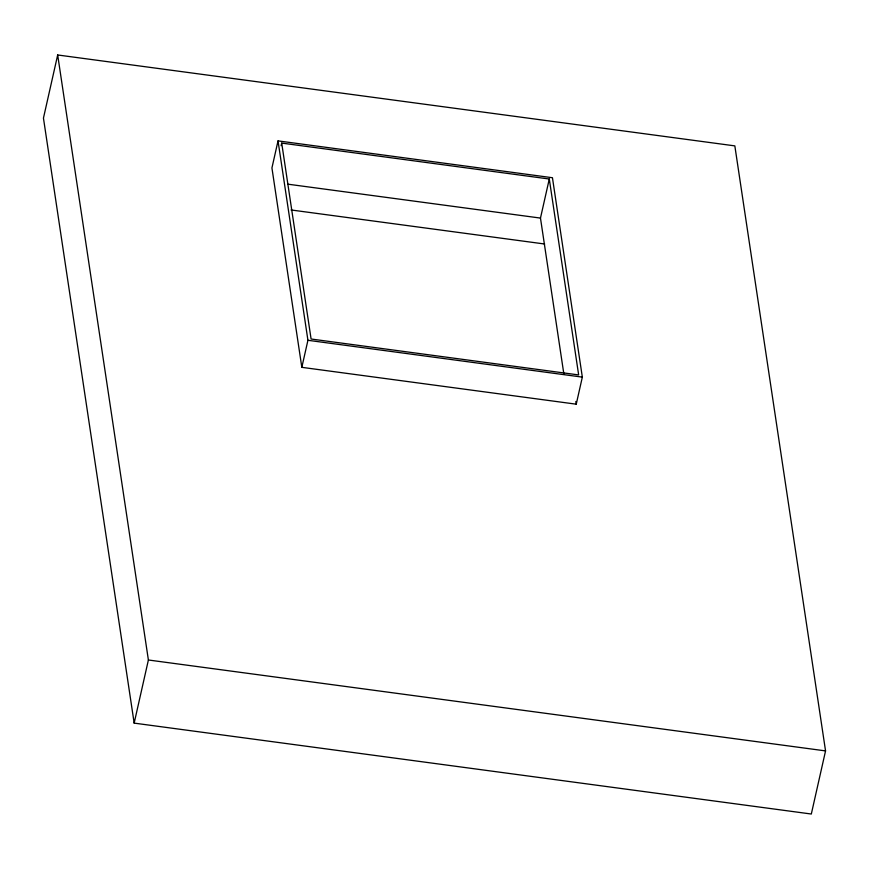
<?xml version="1.0" encoding="UTF-8"?>
<svg xmlns="http://www.w3.org/2000/svg" width="869" height="869" viewBox="0 0 869 869"><rect width="100%" height="100%" fill="white"/><g stroke="black" fill="none" stroke-linecap="round" stroke-linejoin="round"><path stroke-width="1.3" d="M57.68 54.975L43.45 118.097L134.163 723.117L811.32 814.025L825.55 750.903L734.837 145.883L57.68 54.975L148.393 659.995L134.163 723.117M278.026 140.887L271.932 167.945L301.825 367.337L576.245 404.183L582.339 377.124L552.445 177.732L278.026 140.887L307.93 340.29L301.825 367.337M281.121 145.699L281.708 143.092L549.284 179.014L578.656 374.93L311.091 339.008L281.708 143.092M563.818 373.746L540.475 218.086L549.284 179.014M287.693 184.152L540.475 218.086M291.039 209.961L544.635 244.004M307.93 340.29L582.339 377.124M148.393 659.995L825.55 750.903M575.843 401.5L576.245 404.183"/></g></svg>
